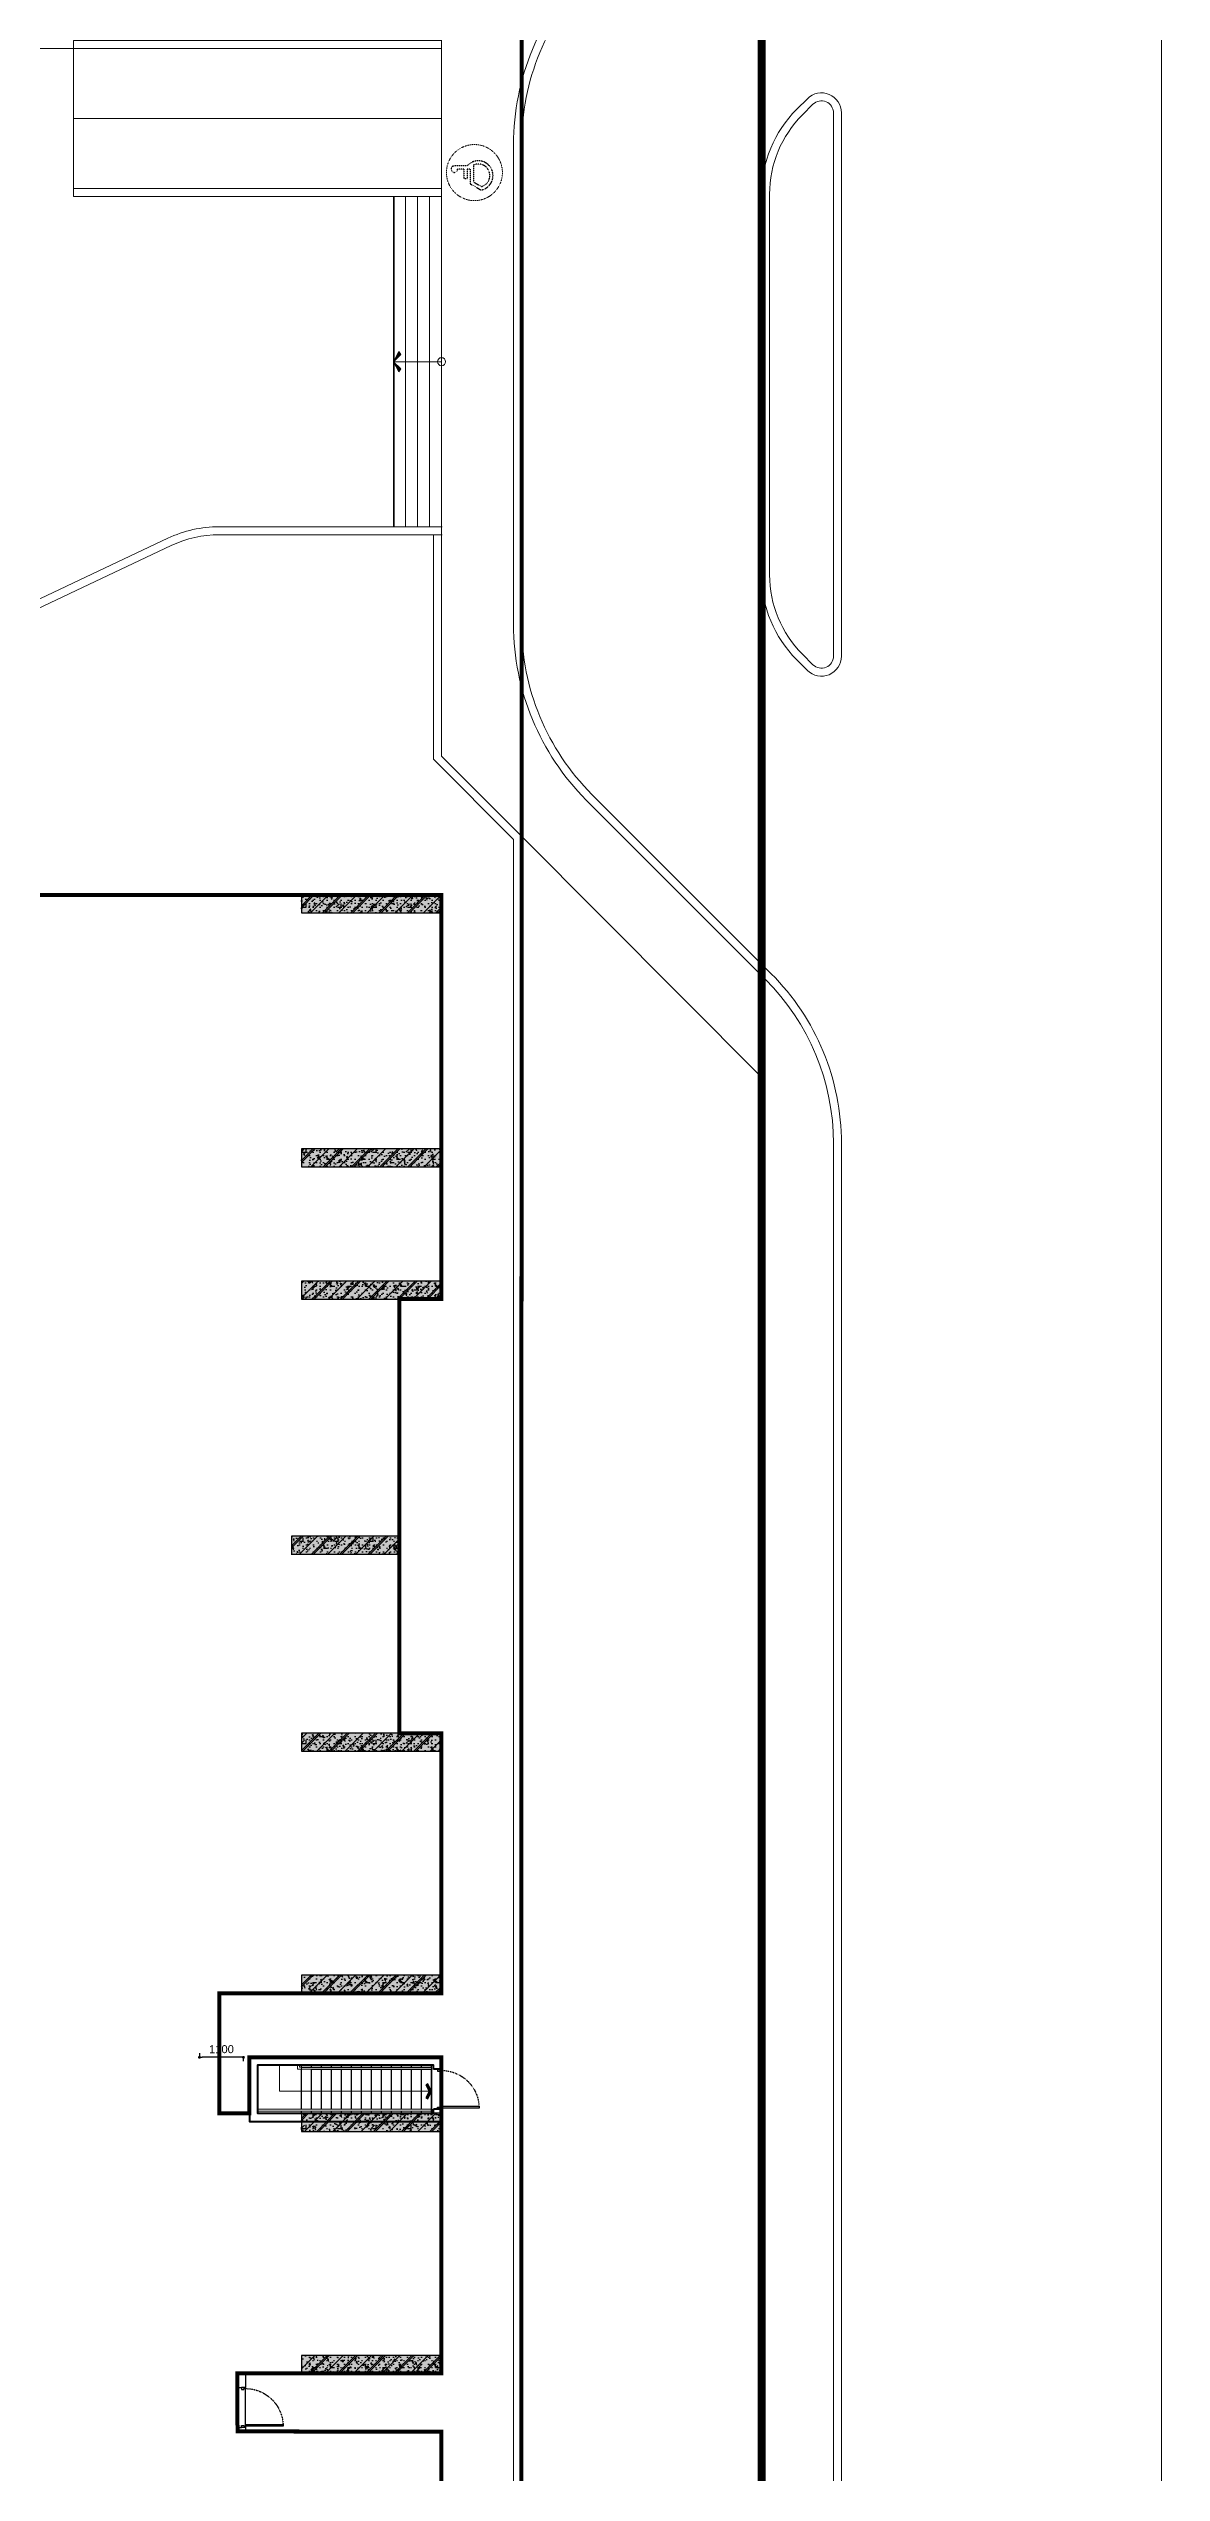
# Model space of a CAD drawing. Header units: millimetres. Extents: x 379264 to 1158416, y -283062 to 356890.
# Drawn here: x 895413 to 895969, y -5627 to -4415 of the extents above; entities that cross this region are included whole.
import ezdxf
from ezdxf.xclip import XClip

# ---------------------------------------------------------------- set-up
doc = ezdxf.new("R2010")
doc.units = ezdxf.units.MM
doc.header["$XCLIPFRAME"] = 0
for name, pattern in [('CENTER', [2, 1.25, -0.25, 0.25, -0.25]), ('keyplan TANG 1$0$HTT Hidden 10.5', [1.5, 1, -0.5]), ('keyplan TANG 1$0$mb tang 1 TWC$0$Hidden10.5', [1.5, 1, -0.5]), ('keyplan TANG 1$0$MB_Luoi truc$1$HTT Center', [13, 10, -1, 1, -1]), ('keyplan TANG 1$0$Ranh dat$0$HTT Divide', [18, 10, -2, 1, -2, 1, -2]), ('keyplan TANG 1$0$Ranh dat$0$HTT Hidden 21', [3, 2, -1]), ('keyplan TANG 1$0$WC Vphong$0$Hidden', [7.143750000000001, 4.7625, -2.38125])]:
    doc.linetypes.add(name, pattern=pattern)
for name, color, linetype in [('12PM. GRID', 8, 'CENTER'), ('BLOCK C - CHI TIET THANG 6$0$DnW', 20, 'Continuous'), ('keyplan TANG 1$0$mb tang 1 TWC$0$Door', 250, 'Continuous'), ('keyplan TANG 1$0$mb tang 1 TWC$0$Staircase', 250, 'Continuous'), ('keyplan TANG 1$0$mb tang 1 TWC$0$Staircase Direction', 250, 'Continuous'), ('keyplan TANG 1$0$mb tang 1 TWC$0$X-Ref', 250, 'Continuous'), ('keyplan TANG 1$0$MB_Cot tang 1$0$Concrete Hatch', 250, 'Continuous'), ('keyplan TANG 1$0$MB_Cot tang 1$0$Concrete Line', 250, 'Continuous'), ('keyplan TANG 1$0$MB_Cot tang 1$0$Concrete Solid', 250, 'Continuous'), ('keyplan TANG 1$0$Vat dung', 250, 'keyplan TANG 1$0$HTT Hidden 10.5')]:
    doc.layers.add(name, color=color, linetype=linetype)
for name, color, linetype, lineweight in [('keyplan TANG 1$0$Cau thang', 250, 'Continuous', 15), ('keyplan TANG 1$0$Dim 100', 250, 'Continuous', 5), ('keyplan TANG 1$0$Hatch vat lieu', 250, 'Continuous', 5), ('keyplan TANG 1$0$mb tang 1 TWC$0$Net cat Tuong', 250, 'Continuous', 40), ('keyplan TANG 1$0$mb tang 1 TWC$0$Net Thay khac', 250, 'Continuous', 15), ('keyplan TANG 1$0$MB_Luoi truc$1$Luoi Truc', 250, 'keyplan TANG 1$0$MB_Luoi truc$1$HTT Center', 9), ('keyplan TANG 1$0$Net Thay khac', 250, 'Continuous', 15), ('keyplan TANG 1$0$Net thay Tuong', 250, 'Continuous', 20), ('keyplan TANG 1$0$Ramp doc', 250, 'Continuous', 5), ('keyplan TANG 1$0$Ranh dat$0$CGXD', 250, 'keyplan TANG 1$0$Ranh dat$0$HTT Hidden 21', 40), ('keyplan TANG 1$0$Ranh dat$0$Ranh dat', 250, 'keyplan TANG 1$0$Ranh dat$0$HTT Divide', 40), ('keyplan TANG 1$0$Thiet bi Ve Sinh', 250, 'Continuous', 9)]:
    doc.layers.add(name, color=color, linetype=linetype, lineweight=lineweight)
doc.styles.add('keyplan TANG 1$0$Arial_C', font='arial.ttf')
doc.dimstyles.new('keyplan TANG 1$0$Dim 100 (A1-A2)', dxfattribs={"dimscale": 100, "dimtxt": 2, "dimasz": 0.7, "dimexe": 0, "dimexo": 1, "dimgap": 1, "dimtad": 1, "dimdec": 0, "dimzin": 12, "dimdsep": 46, "dimtxsty": 'keyplan TANG 1$0$Arial_C', "dimblk": 'keyplan TANG 1$0$_Dot', "dimcen": 1, "dimclrd": 256, "dimclre": 256, "dimclrt": 3, "dimadec": 0, "dimazin": 0, "dimtfac": 1, "dimtdec": 0, "dimtix": 1, "dimtmove": 2, "dimatfit": 3, "dimldrblk": 'keyplan TANG 1$0$HTT Arrow 30', "dimfxl": 1, "dimtolj": 1, "dimtzin": 0, "dimarcsym": 0})

# ---------------------------------------------------------------- blocks, each defined once
blk = doc.blocks.new('keyplan TANG 1$0$_Dot')
at = {"color": 0, "linetype": 'ByBlock', "lineweight": -2}
blk.add_line((-0.5, 0), (-1, 0), dxfattribs=at)
at = {"color": 0, "linetype": 'ByBlock', "const_width": 0.5}
blk.add_lwpolyline([(-0.25, 0, 1), (0.25, 0, 1)], format="xyb", close=True, dxfattribs=at)
blk = doc.blocks.new('*D34')
at = {"layer": 'Defpoints', "color": 0, "transparency": 16777216}
for p in [(93500.00000071639, 19799.99999922374), (93500.00000071639, 19799.99999922374), (94600.00000023934, 19799.99999922398)]:
    blk.add_point(p, dxfattribs=at)
at = {"layer": 'keyplan TANG 1$0$Dim 100', "lineweight": -2, "transparency": 16777216}
for p, q in [((93500.00000071639, 19899.99999922374), (93500.00000071639, 19799.99999922374)), ((94530.00000023934, 19799.99999922374), (93570.00000071639, 19799.99999922374)), ((94600.00000023934, 19699.99999922398), (94600.00000023934, 19799.99999922374))]:
    blk.add_line(p, q, dxfattribs=at)
at = {"layer": 'keyplan TANG 1$0$Dim 100', "lineweight": -2, "transparency": 16777216, "xscale": 70, "yscale": 70, "zscale": 70, "rotation": 180}
blk.add_blockref('keyplan TANG 1$0$_Dot', (93500.00000071639, 19799.99999922374), dxfattribs=at)
at = {"layer": 'keyplan TANG 1$0$Dim 100', "lineweight": -2, "transparency": 16777216, "xscale": 70, "yscale": 70, "zscale": 70}
blk.add_blockref('keyplan TANG 1$0$_Dot', (94600.00000023934, 19799.99999922374), dxfattribs=at)
at = {"layer": 'keyplan TANG 1$0$Dim 100', "color": 3, "transparency": 16777216, "insert": (94050.00000047786, 20002.11459676808), "char_height": 200, "attachment_point": 5, "style": 'keyplan TANG 1$0$Arial_C'}
blk.add_mtext('\\A1;1100', dxfattribs=at)
blk = doc.blocks.new('keyplan TANG 1$0$HTT Arrow 30')
blk.add_hatch(color=256).paths.add_polyline_path([(-2.5, 0.3750000000000002), (-2.5, -0.3749999999999998), (0, 0)])
at = {"color": 0, "linetype": 'ByBlock', "lineweight": -2}
for p, q in [((0, 0), (-2.5, 0.3750000000000002)), ((-2.5, -0.3749999999999998), (-2.5, 0.3750000000000002)), ((0, 0), (-2.5, -0.3749999999999998))]:
    blk.add_line(p, q, dxfattribs=at)
blk = doc.blocks.new('keyplan TANG 1$0$mb tang 1 TWC$0$Arrow 60')
at = {"linetype": 'ByBlock', "lineweight": -2}
h = blk.add_hatch(color=0, dxfattribs=at)
h.paths.add_polyline_path([(1.875, 0.9375000000000001), (1.651393202249892, 1.384713595499924), (0, 0.5590169943748364), (-1.651393202250176, 1.384713595499924), (-1.875, 0.9375000000001494), (0, 0)], flags=17)
h.paths.add_polyline_path([(1.651393202249892, 1.384713595499925), (1.875, 0.9375), (0, 0), (-1.875, 0.9375000000001492), (-1.651393202250176, 1.384713595499925), (0, 0.5590169943748364)])
blk.add_hatch(color=0, dxfattribs=at).paths.add_polyline_path([(1.651393202249892, 1.384713595499925), (1.875, 0.9375), (0, 0), (-1.875, 0.9375000000001492), (-1.651393202250176, 1.384713595499925), (0, 0.5590169943748364)])
at = {"color": 0, "linetype": 'ByBlock', "lineweight": -2}
blk.add_lwpolyline([(1.651393202249892, 1.384713595499925), (1.875, 0.9375), (0, 0), (-1.875, 0.9375000000001492), (-1.651393202250176, 1.384713595499925), (0, 0.5590169943748364)], close=True, dxfattribs=at)
blk = doc.blocks.new('keyplan TANG 1$0$mb tang 1 TWC$0$A$C7AF10168')
at = {"layer": 'keyplan TANG 1$0$mb tang 1 TWC$0$Net Thay khac'}
for points in [[(-3500.000000161395, 50.0000030153351), (-3500.000000119937, 3.015335096279159e-06), (-4700.00000047381, 2.020275132963434e-06), (-4700.00000047381, 3450.00000503561)], [(-250.0000001199369, 50.0000030153351), (-4650.00000047381, 50.0000030153351), (-4650.00000047381, 3450.000005077072)], [(-250.0000001199369, 100.0000030153351), (-4600.00000047381, 100.0000030153351), (-4600.00000047381, 3450.000005118531)], [(-4050.000000119937, 3450.00000603067), (-4050.000000119937, 550.0000030153351), (-250.0000001199369, 550.0000030153351)], [(-3600.000000119937, 3450.00000594775), (-3600.000000119937, 1100.000003015335), (-250.0000001199369, 1100.000003015335)], [(-3550.000000119937, 3450.000005989208), (-3550.000000119937, 1150.000003015335), (-250.0000001199369, 1150.000003015335), (-250.0000001199369, 1200.000003015335), (-3500.000000119937, 1200.000003015335)], [(-3500.000002980727, 3450.00000603067), (-3500.000000202854, 100.0000030153351)], [(-250.0000001199369, 3.015335096279159e-06), (-4700.00000047381, 3.015335096279159e-06)]]:
    blk.add_lwpolyline(points, dxfattribs=at)
blk.add_lwpolyline([(-250.0000001199369, 0), (-4700.00000047381, 0), (-4700.0000033346, 3450.00000503561), (-3500.000000119937, 3450.00000603067), (-3500.000000119937, 1200.000003015335), (-250.0000001199369, 1200.000003015335)], close=True, dxfattribs=at)
at = {"layer": 'keyplan TANG 1$0$mb tang 1 TWC$0$Staircase'}
for p, q in [((-3500.000000119937, 3450.00000603067), (-4700.00000047381, 3450.00000503561)), ((-4650.00000047381, 3200.000005077072), (-4700.00000047381, 3200.00000503561)), ((-3600.000000119937, 3200.00000594775), (-4600.00000047381, 3200.000005118531)), ((-3500.000000119937, 3200.00000603067), (-3550.000000119937, 3200.000005989208)), ((-4650.00000047381, 2950.000005077072), (-4700.00000047381, 2950.00000503561)), ((-4650.00000047381, 2700.000005077072), (-4700.00000047381, 2700.00000503561)), ((-4650.00000047381, 2450.000005077072), (-4700.00000047381, 2450.00000503561)), ((-3600.000000119937, 2950.00000594775), (-4600.00000047381, 2950.000005118531)), ((-3600.000000119937, 2700.00000594775), (-4600.00000047381, 2700.000005118531)), ((-3600.000000119937, 2450.00000594775), (-4600.00000047381, 2450.000005118531)), ((-3500.000000119937, 2950.00000603067), (-3550.000000119937, 2950.000005989208)), ((-3500.000000119937, 2700.00000603067), (-3550.000000119937, 2700.000005989208)), ((-3500.000000119937, 2450.00000603067), (-3550.000000119937, 2450.000005989208)), ((-4650.00000047381, 2200.000005077072), (-4700.00000047381, 2200.00000503561)), ((-4650.00000047381, 1950.000005077072), (-4700.00000047381, 1950.00000503561)), ((-3600.000000119937, 2200.00000594775), (-4600.00000047381, 2200.000005118531)), ((-3600.000000119937, 1950.00000594775), (-4600.00000047381, 1950.000005118531)), ((-3500.000000119937, 2200.00000603067), (-3550.000000119937, 2200.000005989208)), ((-3500.000000119937, 1950.00000603067), (-3550.000000119937, 1950.000005989208)), ((-4650.00000047381, 1700.000005077072), (-4700.00000047381, 1700.00000503561)), ((-4650.00000047381, 1450.000005077072), (-4700.00000047381, 1450.00000503561)), ((-3600.000000119937, 1700.00000594775), (-4600.00000047381, 1700.000005118531)), ((-3600.000000119937, 1450.00000594775), (-4600.00000047381, 1450.000005118531)), ((-3500.000000119937, 1700.00000603067), (-3550.000000119937, 1700.000005989208)), ((-3500.000000119937, 1450.00000603067), (-3550.000000119937, 1450.000005989208)), ((-4650.00000047381, 1200.000005077072), (-4700.00000047381, 1200.00000503561)), ((-3600.000000119937, 1200.00000594775), (-4600.00000047381, 1200.000005118531)), ((-3500.000000119937, 1200.00000603067), (-3550.000000119937, 1200.000005989208)), ((-3500.000000119937, 1200.000003015335), (-250.0000001199369, 1200.000003015335)), ((-3500.000000119937, 1150.000003015335), (-3500.000000119937, 1200.000003015335)), ((-3500.000000119937, 1150.000003015335), (-250.0000001199369, 1150.000003015335)), ((-3500.000000119937, 100.0000030153351), (-3500.000000119937, 1100.000003015335)), ((-3250.000000119937, 1150.000003015335), (-3250.000000119937, 1200.000003015335)), ((-3250.000000119937, 100.0000030153351), (-3250.000000119937, 1100.000003015335)), ((-3000.000000119937, 1150.000003015335), (-3000.000000119937, 1200.000003015335)), ((-3000.000000119937, 100.0000030153351), (-3000.000000119937, 1100.000003015335)), ((-2750.000000119937, 1150.000003015335), (-2750.000000119937, 1200.000003015335)), ((-2750.000000119937, 100.0000030153351), (-2750.000000119937, 1100.000003015335)), ((-2500.000000119937, 1150.000003015335), (-2500.000000119937, 1200.000003015335)), ((-2500.000000119937, 100.0000030153351), (-2500.000000119937, 1100.000003015335)), ((-2250.000000119937, 1150.000003015335), (-2250.000000119937, 1200.000003015335)), ((-2250.000000119937, 100.0000030153351), (-2250.000000119937, 1100.000003015335)), ((-2000.000000119937, 1150.000003015335), (-2000.000000119937, 1200.000003015335)), ((-2000.000000119937, 100.0000030153351), (-2000.000000119937, 1100.000003015335)), ((-1750.000000119937, 1150.000003015335), (-1750.000000119937, 1200.000003015335)), ((-1750.000000119937, 100.0000030153351), (-1750.000000119937, 1100.000003015335)), ((-1500.000000119937, 1150.000003015335), (-1500.000000119937, 1200.000003015335)), ((-1500.000000119937, 100.0000030153351), (-1500.000000119937, 1100.000003015335)), ((-1250.000000119937, 1150.000003015335), (-1250.000000119937, 1200.000003015335)), ((-1250.000000119937, 100.0000030153351), (-1250.000000119937, 1100.000003015335)), ((-1000.000000119937, 1150.000003015335), (-1000.000000119937, 1200.000003015335)), ((-1000.000000119937, 100.0000030153351), (-1000.000000119937, 1100.000003015335)), ((-750.0000001199369, 1150.000003015335), (-750.0000001199369, 1200.000003015335)), ((-750.0000001199369, 100.0000030153351), (-750.0000001199369, 1100.000003015335)), ((-500.0000001199369, 1150.000003015335), (-500.0000001199369, 1200.000003015335)), ((-500.0000001199369, 100.0000030153351), (-500.0000001199369, 1100.000003015335)), ((-250.0000001199369, 1150.000003015335), (-250.0000001199369, 1200.000003015335)), ((-250.0000001199369, 3.015335096279159e-06), (-250.0000001199369, 1100.000003015335)), ((-3500.000000119937, 3.015335096279159e-06), (-3500.000000119937, 50.0000030153351)), ((-3500.000000119937, 1.975044142454863e-06), (-250.0000001199369, 9.950599633157253e-07)), ((-3250.000000119937, 3.015335096279159e-06), (-3250.000000119937, 50.0000030153351)), ((-3000.000000119937, 3.015335096279159e-06), (-3000.000000119937, 50.0000030153351)), ((-2750.000000119937, 3.015335096279159e-06), (-2750.000000119937, 50.0000030153351)), ((-2500.000000119937, 3.015335096279159e-06), (-2500.000000119937, 50.0000030153351)), ((-2250.000000119937, 3.015335096279159e-06), (-2250.000000119937, 50.0000030153351)), ((-2000.000000119937, 3.015335096279159e-06), (-2000.000000119937, 50.0000030153351)), ((-1750.000000119937, 3.015335096279159e-06), (-1750.000000119937, 50.0000030153351)), ((-1500.000000119937, 3.015335096279159e-06), (-1500.000000119937, 50.0000030153351)), ((-1250.000000119937, 3.015335096279159e-06), (-1250.000000119937, 50.0000030153351)), ((-1000.000000119937, 3.015335096279159e-06), (-1000.000000119937, 50.0000030153351)), ((-750.0000001199369, 3.015335096279159e-06), (-750.0000001199369, 50.0000030153351)), ((-500.0000001199369, 3.015335096279159e-06), (-500.0000001199369, 50.0000030153351))]:
    blk.add_line(p, q, dxfattribs=at)
blk.add_lwpolyline([(-3250.000000119937, 100.0000030153351), (-3250.000000119937, 1100.000003015335), (-250.0000001199369, 1100.000003015335), (-250.0000001199369, 3.015335096279159e-06), (-3250.000000119937, 3.015335096279159e-06), (-3250.000000119937, 50.0000030153351)], dxfattribs=at)
at = {"layer": 'keyplan TANG 1$0$mb tang 1 TWC$0$Staircase Direction', "xscale": -100, "yscale": 100, "zscale": 100, "rotation": 90}
blk.add_blockref('keyplan TANG 1$0$mb tang 1 TWC$0$Arrow 60', (-250.0000001199369, 550.0000030153351), dxfattribs=at)
blk = doc.blocks.new('keyplan TANG 1$0$mb tang 1 TWC$0$Door 1000-1')
at = {"color": 0, "linetype": 'ByBlock'}
blk.add_lwpolyline([(30, 100), (75, 100), (75, 1040.000000000015), (30, 1040.000000000015)], close=True, dxfattribs=at)
for points in [[(50, 55), (30, 55), (30, 100), (0, 100), (0, 0), (50, 0), (50, 55)], [(950.0000000000146, 55), (970.0000000000146, 55), (970.0000000000146, 100), (1000.000000000015, 100), (1000.000000000015, 0), (950.0000000000146, 0), (950.0000000000146, 55)]]:
    blk.add_lwpolyline(points, dxfattribs=at)
at = {"color": 0, "linetype": 'keyplan TANG 1$0$mb tang 1 TWC$0$Hidden10.5'}
blk.add_arc((30, 100), 940.0000000000146, 0, 90, dxfattribs=at)
blk = doc.blocks.new('*U1422')
at = {"layer": 'keyplan TANG 1$0$mb tang 1 TWC$0$Door'}
blk.add_blockref('keyplan TANG 1$0$mb tang 1 TWC$0$Door 1000-1', (0, 0), dxfattribs=at)
blk = doc.blocks.new('*U1423')
at = {"layer": 'keyplan TANG 1$0$mb tang 1 TWC$0$Door', "xscale": -1, "rotation": 180}
blk.add_blockref('keyplan TANG 1$0$mb tang 1 TWC$0$Door 1000-1', (0, 110), dxfattribs=at)
blk = doc.blocks.new('keyplan TANG 1$0$A_Tang Tret$0$HANDYCAPE SYMBOL')
for p, q in [((-103.0940107593778, 99.99999974388628), (-181.0380745884031, -35.00307914009318)), ((-79.99999998719431, 59.99999982304872), (-138.4016711136792, -41.15466185857075)), ((80.00000007450578, 99.99999974388628), (-103.0940107593778, 99.99999974388628)), ((131.3344158846885, 59.99999970005593), (-79.99999998719431, 59.99999982304872)), ((-40.00000003725289, 139.9999997811392), (-40.00000006635672, 179.9999997019767)), ((80.00000004540196, 179.9999998183921), (-40.00000006635672, 179.9999997019767)), ((79.99999998719431, 139.9999997811392), (-40.00000003725289, 139.9999997811392)), ((80.00000004540196, 179.9999998183921), (79.99999998719431, 259.9999996600673)), ((80.00000007450578, 99.99999974388628), (79.99999998719431, 139.9999997811392)), ((120.0000000086147, 139.9999999925494, -9.807177236e-07), (119.9999999580905, 300.0000000465661))]:
    blk.add_line(p, q)
for centre, radius, start, end in [((79.99999995809048, 300.0000000465661), 40, 3.3350533e-09, 270.0000000133402), ((0, 0), 184.3908891458577, 190.9429129415675, 49.39870536295375), ((0, 0), 144.3908891458577, 196.5601975661606, 24.55324446938323)]:
    blk.add_arc(centre, radius, start, end)
blk = doc.blocks.new('keyplan TANG 1$0$dsb')
at = {"layer": 'keyplan TANG 1$0$Thiet bi Ve Sinh', "linetype": 'keyplan TANG 1$0$WC Vphong$0$Hidden', "ltscale": 0.2}
blk.add_circle((41954.94898165914, 29048.92598197549), 700.0000000000001, dxfattribs=at)
at = {"layer": 'keyplan TANG 1$0$Vat dung', "extrusion": (0, 0, -1), "xscale": 2, "yscale": 2, "zscale": -2}
blk.add_blockref('keyplan TANG 1$0$A_Tang Tret$0$HANDYCAPE SYMBOL', (-42029.4761099754, 28952.89291751558), dxfattribs=at)
blk = doc.blocks.new('*U1391')
at = {"layer": 'keyplan TANG 1$0$MB_Cot tang 1$0$Concrete Hatch'}
h = blk.add_hatch(dxfattribs=at)
h.set_pattern_fill('CONCRETE', color=256, scale=50, style=0, pattern_type=2)
h.set_pattern_definition([(45, (1050, -199.9999999999998), (-176.7766952966369, 176.7766952966369), []), (45, (1050, -149.9999999999998), (-353.5533905932737, 353.5533905932738), []), (49.99999999999999, (1050, -199.9999999999998), (358.6300913003767, -31.37606749129755), [37.5, -412.5]), (355, (1050, -199.9999999999998), (-69.3756668065, 376.0960668500059), [30, -330]), (100.4514, (1079.88584, -202.6146699999998), (289.2546908570108, 344.7197710304768), [31.870095, -350.571056]), (46.18420000000001, (1050, -99.99999999999983), (533.6205243128222, -82.75950716450905), [56.25, -618.75]), (96.6356, (1094.4683725, -106.8966534999998), (467.3313527743517, 487.0589354502209), [47.805144, -525.8565]), (351.1842, (1050, -99.99999999999983), (467.3309725668136, 487.0593004626623), [45, -495]), (21, (1100, -124.9999999999998), (298.4535260592309, -201.3094453326694), [37.5, -412.5]), (326.0000000000001, (1100, -124.9999999999998), (121.6576659607909, 362.5750225234265), [30, -330]), (71.4514, (1124.8711165, -141.7758029999998), (420.111314290745, 161.2652483549762), [31.870095, -350.571056]), (37.50000000000001, (1050, -199.9999999999998), (6.079927658645334, 166.4469269156558), [0, -326, 0, -335, 0, -331.25]), (7.499999999999999, (1050, -199.9999999999998), (131.5347687210743, 197.2058559411801), [0, -191, 0, -318.5, 0, -126.25]), (327.5, (938.5, -199.9999999999998), (266.9112180862045, -11.2774358671899), [0, -125, 0, -390, 0, -517.5]), (317.5, (888.5, -199.9999999999998), (291.5930846711931, 50.05249116615882), [0, -162.5, 0, -259, 0, -367.5]), (0, (1225, -24.99999999999983), (0, 875), [87.5, -787.5]), (0, (1487.5, 150.0000000000002), (0, 875), [87.5, -787.5]), (0, (1312.5, 500.0000000000002), (0, 875), [87.5, -350, 87.5, -350]), (90, (1225, -24.99999999999983), (-875, 5.35782974626967e-14), [87.5, -787.5]), (90, (1312.5, 500.0000000000002), (-875, 5.35782974626967e-14), [87.5, -787.5]), (90, (1575, 150.0000000000002), (-875, 5.35782974626967e-14), [87.5, -787.5]), (90, (1750, 412.5000000000002), (-875, 5.35782974626967e-14), [87.5, -787.5]), (135, (1312.5, -24.99999999999983), (-875.016357447105, 8.881784197001252e-14), [123.76, -1113.7]), (135, (1400, 500.0000000000002), (-875.016357447105, 8.881784197001252e-14), [123.76, -1113.7]), (45, (1487.5, 150.0000000000002), (8.881784197001252e-14, 875.016357447105), [123.76, -247.485, 123.76, -742.455]), (0, (875, -199.9999999999998), (87.5, 87.5), [-175, 0])])
h.paths.add_polyline_path([(-1200, 150), (-1200, -299.9999999999998), (2300, -299.9999999999999), (2300, 150)])
at = {"layer": 'keyplan TANG 1$0$MB_Cot tang 1$0$Concrete Solid'}
blk.add_hatch(color=256, dxfattribs=at).paths.add_polyline_path([(-1200, 150), (-1200, -299.9999999999998), (2300, -299.9999999999999), (2300, 150)])
at = {"layer": 'keyplan TANG 1$0$MB_Cot tang 1$0$Concrete Line'}
blk.add_lwpolyline([(-1200, 150), (-1200, -299.9999999999998), (2300, -299.9999999999999), (2300, 150)], close=True, dxfattribs=at)
blk = doc.blocks.new('*U1399')
at = {"layer": 'keyplan TANG 1$0$MB_Cot tang 1$0$Concrete Hatch'}
h = blk.add_hatch(dxfattribs=at)
h.set_pattern_fill('CONCRETE', color=256, scale=50, style=0, pattern_type=2)
h.set_pattern_definition([(45, (1050, -399.9999999999998), (-176.7766952966369, 176.7766952966369), []), (45, (1050, -349.9999999999998), (-353.5533905932737, 353.5533905932738), []), (49.99999999999999, (1050, -399.9999999999998), (358.6300913003767, -31.37606749129755), [37.5, -412.5]), (355, (1050, -399.9999999999998), (-69.3756668065, 376.0960668500059), [30, -330]), (100.4514, (1079.88584, -402.6146699999998), (289.2546908570108, 344.7197710304768), [31.870095, -350.571056]), (46.18420000000001, (1050, -299.9999999999998), (533.6205243128222, -82.75950716450905), [56.25, -618.75]), (96.6356, (1094.4683725, -306.8966534999998), (467.3313527743517, 487.0589354502209), [47.805144, -525.8565]), (351.1842, (1050, -299.9999999999998), (467.3309725668136, 487.0593004626623), [45, -495]), (21, (1100, -324.9999999999998), (298.4535260592309, -201.3094453326694), [37.5, -412.5]), (326.0000000000001, (1100, -324.9999999999998), (121.6576659607909, 362.5750225234265), [30, -330]), (71.4514, (1124.8711165, -341.7758029999998), (420.111314290745, 161.2652483549762), [31.870095, -350.571056]), (37.50000000000001, (1050, -399.9999999999998), (6.079927658645334, 166.4469269156558), [0, -326, 0, -335, 0, -331.25]), (7.499999999999999, (1050, -399.9999999999998), (131.5347687210743, 197.2058559411801), [0, -191, 0, -318.5, 0, -126.25]), (327.5, (938.5000000000002, -399.9999999999998), (266.9112180862045, -11.2774358671899), [0, -125, 0, -390, 0, -517.5]), (317.5, (888.5000000000002, -399.9999999999998), (291.5930846711931, 50.05249116615882), [0, -162.5, 0, -259, 0, -367.5]), (0, (1225, -224.9999999999998), (0, 875), [87.5, -787.5]), (0, (1487.5, -49.99999999999983), (0, 875), [87.5, -787.5]), (0, (1312.5, 300.0000000000002), (0, 875), [87.5, -350, 87.5, -350]), (90, (1225, -224.9999999999998), (-875, 5.35782974626967e-14), [87.5, -787.5]), (90, (1312.5, 300.0000000000002), (-875, 5.35782974626967e-14), [87.5, -787.5]), (90, (1575, -49.99999999999983), (-875, 5.35782974626967e-14), [87.5, -787.5]), (90, (1750, 212.5000000000002), (-875, 5.35782974626967e-14), [87.5, -787.5]), (135, (1312.5, -224.9999999999998), (-875.016357447105, 8.881784197001252e-14), [123.76, -1113.7]), (135, (1400, 300.0000000000002), (-875.016357447105, 8.881784197001252e-14), [123.76, -1113.7]), (45, (1487.5, -49.99999999999983), (8.881784197001252e-14, 875.016357447105), [123.76, -247.485, 123.76, -742.455]), (0, (875.0000000000002, -399.9999999999998), (87.5, 87.5), [-175, 0])])
h.paths.add_polyline_path([(-1200, 50.00000000058208), (-1200, -399.9999999999998), (2300, -399.9999999999999), (2300, 50.00000000058208)])
at = {"layer": 'keyplan TANG 1$0$MB_Cot tang 1$0$Concrete Solid'}
blk.add_hatch(color=256, dxfattribs=at).paths.add_polyline_path([(-1200, 50.00000000058208), (-1200, -399.9999999999998), (2300, -399.9999999999999), (2300, 50.00000000058208)])
at = {"layer": 'keyplan TANG 1$0$MB_Cot tang 1$0$Concrete Line'}
blk.add_lwpolyline([(-1200, 50.00000000058208), (-1200, -399.9999999999998), (2300, -399.9999999999999), (2300, 50.00000000058208)], close=True, dxfattribs=at)
blk = doc.blocks.new('*U1400')
at = {"layer": 'keyplan TANG 1$0$MB_Cot tang 1$0$Concrete Hatch'}
h = blk.add_hatch(dxfattribs=at)
h.set_pattern_fill('CONCRETE', color=256, scale=50, style=0, pattern_type=2)
h.set_pattern_definition([(45, (1850, -299.9999999998835), (-176.7766952966369, 176.7766952966369), []), (45, (1850, -249.9999999998835), (-353.5533905932737, 353.5533905932738), []), (49.99999999999999, (1850, -299.9999999998835), (358.6300913003767, -31.37606749129755), [37.5, -412.5]), (355, (1850, -299.9999999998835), (-69.3756668065, 376.0960668500059), [30, -330]), (100.4514, (1879.88584, -302.6146699998835), (289.2546908570108, 344.7197710304768), [31.870095, -350.571056]), (46.18420000000001, (1850, -199.9999999998835), (533.6205243128222, -82.75950716450905), [56.25, -618.75]), (96.6356, (1894.4683725, -206.8966534998835), (467.3313527743517, 487.0589354502209), [47.805144, -525.8565]), (351.1842, (1850, -199.9999999998835), (467.3309725668136, 487.0593004626623), [45, -495]), (21, (1900, -224.9999999998835), (298.4535260592309, -201.3094453326694), [37.5, -412.5]), (326.0000000000001, (1900, -224.9999999998835), (121.6576659607909, 362.5750225234265), [30, -330]), (71.4514, (1924.8711165, -241.7758029998835), (420.111314290745, 161.2652483549762), [31.870095, -350.571056]), (37.50000000000001, (1850, -299.9999999998835), (6.079927658645334, 166.4469269156558), [0, -326, 0, -335, 0, -331.25]), (7.499999999999999, (1850, -299.9999999998835), (131.5347687210743, 197.2058559411801), [0, -191, 0, -318.5, 0, -126.25]), (327.5, (1738.5, -299.9999999998835), (266.9112180862045, -11.2774358671899), [0, -125, 0, -390, 0, -517.5]), (317.5, (1688.5, -299.9999999998835), (291.5930846711931, 50.05249116615882), [0, -162.5, 0, -259, 0, -367.5]), (0, (2025, -124.9999999998835), (0, 875), [87.5, -787.5]), (0, (2287.5, 50.00000000011653), (0, 875), [87.5, -787.5]), (0, (2112.5, 400.0000000001165), (0, 875), [87.5, -350, 87.5, -350]), (90, (2025, -124.9999999998835), (-875, 5.35782974626967e-14), [87.5, -787.5]), (90, (2112.5, 400.0000000001165), (-875, 5.35782974626967e-14), [87.5, -787.5]), (90, (2375, 50.00000000011653), (-875, 5.35782974626967e-14), [87.5, -787.5]), (90, (2550, 312.5000000001165), (-875, 5.35782974626967e-14), [87.5, -787.5]), (135, (2112.5, -124.9999999998835), (-875.016357447105, 8.881784197001252e-14), [123.76, -1113.7]), (135, (2200, 400.0000000001165), (-875.016357447105, 8.881784197001252e-14), [123.76, -1113.7]), (45, (2287.5, 50.00000000011653), (8.881784197001252e-14, 875.016357447105), [123.76, -247.485, 123.76, -742.455]), (0, (1675, -299.9999999998835), (87.5, 87.5), [-175, 0])])
h.paths.add_polyline_path([(-400, 100.0000000001164), (-400, -349.9999999999999), (2300, -350), (2300, 100.0000000001164)])
at = {"layer": 'keyplan TANG 1$0$MB_Cot tang 1$0$Concrete Solid'}
blk.add_hatch(color=256, dxfattribs=at).paths.add_polyline_path([(-400, 100.0000000001164), (-400, -349.9999999999999), (2300, -350), (2300, 100.0000000001164)])
at = {"layer": 'keyplan TANG 1$0$MB_Cot tang 1$0$Concrete Line'}
blk.add_lwpolyline([(-400, 100.0000000001164), (-400, -349.9999999999999), (2300, -350), (2300, 100.0000000001164)], close=True, dxfattribs=at)
blk = doc.blocks.new('*U1395')
at = {"layer": 'keyplan TANG 1$0$MB_Cot tang 1$0$Concrete Hatch'}
h = blk.add_hatch(dxfattribs=at)
h.set_pattern_fill('CONCRETE', color=256, scale=50, style=0, pattern_type=2)
h.set_pattern_definition([(45, (1050, -99.99999999999986), (-176.7766952966369, 176.7766952966369), []), (45, (1050, -49.99999999999986), (-353.5533905932737, 353.5533905932738), []), (49.99999999999999, (1050, -99.99999999999986), (358.6300913003767, -31.37606749129755), [37.5, -412.5]), (355, (1050, -99.99999999999986), (-69.3756668065, 376.0960668500059), [30, -330]), (100.4514, (1079.88584, -102.6146699999998), (289.2546908570108, 344.7197710304768), [31.870095, -350.571056]), (46.18420000000001, (1050, 1.4210854715202e-13), (533.6205243128222, -82.75950716450905), [56.25, -618.75]), (96.6356, (1094.4683725, -6.896653499999871), (467.3313527743517, 487.0589354502209), [47.805144, -525.8565]), (351.1842, (1050, 1.4210854715202e-13), (467.3309725668136, 487.0593004626623), [45, -495]), (21, (1100, -24.99999999999986), (298.4535260592309, -201.3094453326694), [37.5, -412.5]), (326.0000000000001, (1100, -24.99999999999986), (121.6576659607909, 362.5750225234265), [30, -330]), (71.4514, (1124.8711165, -41.77580299999985), (420.111314290745, 161.2652483549762), [31.870095, -350.571056]), (37.50000000000001, (1050, -99.99999999999986), (6.079927658645334, 166.4469269156558), [0, -326, 0, -335, 0, -331.25]), (7.499999999999999, (1050, -99.99999999999986), (131.5347687210743, 197.2058559411801), [0, -191, 0, -318.5, 0, -126.25]), (327.5, (938.5000000000002, -99.99999999999986), (266.9112180862045, -11.2774358671899), [0, -125, 0, -390, 0, -517.5]), (317.5, (888.5000000000002, -99.99999999999986), (291.5930846711931, 50.05249116615882), [0, -162.5, 0, -259, 0, -367.5]), (0, (1225, 75.00000000000014), (0, 875), [87.5, -787.5]), (0, (1487.5, 250.0000000000001), (0, 875), [87.5, -787.5]), (0, (1312.5, 600.0000000000001), (0, 875), [87.5, -350, 87.5, -350]), (90, (1225, 75.00000000000014), (-875, 5.35782974626967e-14), [87.5, -787.5]), (90, (1312.5, 600.0000000000001), (-875, 5.35782974626967e-14), [87.5, -787.5]), (90, (1575, 250.0000000000001), (-875, 5.35782974626967e-14), [87.5, -787.5]), (90, (1750, 512.5000000000001), (-875, 5.35782974626967e-14), [87.5, -787.5]), (135, (1312.5, 75.00000000000014), (-875.016357447105, 8.881784197001252e-14), [123.76, -1113.7]), (135, (1400, 600.0000000000001), (-875.016357447105, 8.881784197001252e-14), [123.76, -1113.7]), (45, (1487.5, 250.0000000000001), (8.881784197001252e-14, 875.016357447105), [123.76, -247.485, 123.76, -742.455]), (0, (875.0000000000002, -99.99999999999986), (87.5, 87.5), [-175, 0])])
h.paths.add_polyline_path([(-1200, 200), (-1200, -249.9999999999999), (2300, -250), (2300, 200)])
at = {"layer": 'keyplan TANG 1$0$MB_Cot tang 1$0$Concrete Solid'}
blk.add_hatch(color=256, dxfattribs=at).paths.add_polyline_path([(-1200, 200), (-1200, -249.9999999999999), (2300, -250), (2300, 200)])
at = {"layer": 'keyplan TANG 1$0$MB_Cot tang 1$0$Concrete Line'}
blk.add_lwpolyline([(-1200, 200), (-1200, -249.9999999999999), (2300, -250), (2300, 200)], close=True, dxfattribs=at)
blk = doc.blocks.new('*U1394')
at = {"layer": 'keyplan TANG 1$0$MB_Cot tang 1$0$Concrete Hatch'}
h = blk.add_hatch(dxfattribs=at)
h.set_pattern_fill('CONCRETE', color=256, scale=50, style=0, pattern_type=2)
h.set_pattern_definition([(45, (1050, -299.9999999999999), (-176.7766952966369, 176.7766952966369), []), (45, (1050, -249.9999999999999), (-353.5533905932737, 353.5533905932738), []), (49.99999999999999, (1050, -299.9999999999999), (358.6300913003767, -31.37606749129755), [37.5, -412.5]), (355, (1050, -299.9999999999999), (-69.3756668065, 376.0960668500059), [30, -330]), (100.4514, (1079.88584, -302.6146699999999), (289.2546908570108, 344.7197710304768), [31.870095, -350.571056]), (46.18420000000001, (1050, -199.9999999999999), (533.6205243128222, -82.75950716450905), [56.25, -618.75]), (96.6356, (1094.4683725, -206.8966534999999), (467.3313527743517, 487.0589354502209), [47.805144, -525.8565]), (351.1842, (1050, -199.9999999999999), (467.3309725668136, 487.0593004626623), [45, -495]), (21, (1100, -224.9999999999999), (298.4535260592309, -201.3094453326694), [37.5, -412.5]), (326.0000000000001, (1100, -224.9999999999999), (121.6576659607909, 362.5750225234265), [30, -330]), (71.4514, (1124.8711165, -241.7758029999999), (420.111314290745, 161.2652483549762), [31.870095, -350.571056]), (37.50000000000001, (1050, -299.9999999999999), (6.079927658645334, 166.4469269156558), [0, -326, 0, -335, 0, -331.25]), (7.499999999999999, (1050, -299.9999999999999), (131.5347687210743, 197.2058559411801), [0, -191, 0, -318.5, 0, -126.25]), (327.5, (938.5000000000002, -299.9999999999999), (266.9112180862045, -11.2774358671899), [0, -125, 0, -390, 0, -517.5]), (317.5, (888.5000000000002, -299.9999999999999), (291.5930846711931, 50.05249116615882), [0, -162.5, 0, -259, 0, -367.5]), (0, (1225, -124.9999999999999), (0, 875), [87.5, -787.5]), (0, (1487.5, 50.00000000000011), (0, 875), [87.5, -787.5]), (0, (1312.5, 400.0000000000001), (0, 875), [87.5, -350, 87.5, -350]), (90, (1225, -124.9999999999999), (-875, 5.35782974626967e-14), [87.5, -787.5]), (90, (1312.5, 400.0000000000001), (-875, 5.35782974626967e-14), [87.5, -787.5]), (90, (1575, 50.00000000000011), (-875, 5.35782974626967e-14), [87.5, -787.5]), (90, (1750, 312.5000000000001), (-875, 5.35782974626967e-14), [87.5, -787.5]), (135, (1312.5, -124.9999999999999), (-875.016357447105, 8.881784197001252e-14), [123.76, -1113.7]), (135, (1400, 400.0000000000001), (-875.016357447105, 8.881784197001252e-14), [123.76, -1113.7]), (45, (1487.5, 50.00000000000011), (8.881784197001252e-14, 875.016357447105), [123.76, -247.485, 123.76, -742.455]), (0, (875.0000000000002, -299.9999999999999), (87.5, 87.5), [-175, 0])])
h.paths.add_polyline_path([(-1200, 100), (-1200, -349.9999999999999), (2300, -350), (2300, 100)])
at = {"layer": 'keyplan TANG 1$0$MB_Cot tang 1$0$Concrete Solid'}
blk.add_hatch(color=256, dxfattribs=at).paths.add_polyline_path([(-1200, 100), (-1200, -349.9999999999999), (2300, -350), (2300, 100)])
at = {"layer": 'keyplan TANG 1$0$MB_Cot tang 1$0$Concrete Line'}
blk.add_lwpolyline([(-1200, 100), (-1200, -349.9999999999999), (2300, -350), (2300, 100)], close=True, dxfattribs=at)
blk = doc.blocks.new('keyplan TANG 1')
at = {"layer": 'keyplan TANG 1$0$Cau thang'}
for points in [[(98352.63491864313, 62174.57492394274), (98483.27465879565, 62429.72379010305), (98530.55434368082, 62350.86989719764)], [(98352.63491864313, 62174.57492388663), (98483.27432670115, 61919.4258876894), (98530.55411421994, 61998.27971905697)]]:
    blk.add_hatch(color=256, dxfattribs=at).paths.add_polyline_path(points)
for points in [[(98352.09519253296, 66299.91208945826), (98352.62631604515, 58049.89734844957)], [(98652.09519172795, 66299.93406707147), (98652.62631524014, 58049.91932606278)], [(98952.09519092293, 66299.95604468469), (98952.62631443513, 58049.94130367599)], [(99252.09519011792, 66299.9780222979), (99252.62631363011, 58049.96328128944)], [(99552.09518931291, 66299.99999991135), (99552.6263128251, 58049.98525890266)], [(98352.63491864313, 62174.57492394274), (98483.27465879565, 62429.72379010305), (98530.55434368082, 62350.86989719764), (98352.63491864313, 62174.57492394274)], [(98352.63491864313, 62174.57492388663), (99552.36935365744, 62174.99263004027)], [(98352.63491864313, 62174.57492388663), (98483.27432670115, 61919.4258876894), (98530.55411421994, 61998.27971905697), (98352.63491864313, 62174.57492388663)]]:
    blk.add_lwpolyline(points, dxfattribs=at)
blk.add_circle((99552.25946559114, 62174.99263004027), 100.0000000000145, dxfattribs=at)
at = {"layer": 'keyplan TANG 1$0$Hatch vat lieu'}
blk.add_lwpolyline([(108837.3406237194, 68606.40602443059), (108572.1815458429, 68341.24596255203, 0.1989319086170475), (107752.0842151364, 66361.13492240018), (107752.817244393, 56846.85669202646, 0.1988929514781129), (108572.9228761369, 54867.16880382306), (108837.4033712085, 54602.68954502328, 0.668179440015205), (109349.534909771, 54814.82344175142), (109349.4730516816, 68394.27575026608, 0.6681776616326616)], format="xyb", close=True, dxfattribs=at)
blk.add_lwpolyline([(99564.43027014434, 57849.99249803316), (93994.81413051375, 57849.99249803292, 0.1109671000083495), (92796.967918818, 57580.8351350071), (77379.95600672613, 50283.97319424426, 0.2899205324482252), (76350.00000000099, 48657.00292763795), (76350.00000000099, 29149.99999999942)], format="xyb", dxfattribs=at)
at = {"layer": 'keyplan TANG 1$0$mb tang 1 TWC$0$Door'}
blk.add_line((99550.00000023932, 19500.00000124428), (99550.00000023935, 18500.00000124428), dxfattribs=at)
at = {"layer": 'keyplan TANG 1$0$mb tang 1 TWC$0$Net cat Tuong'}
for p, q in [((99550.00000023932, 19500.00000124428), (99350.00000023932, 19500.00000124428)), ((99550.00000023935, 18500.00000124428), (99350.00000023935, 18500.00000124428))]:
    blk.add_line(p, q, dxfattribs=at)
for points in [[(99550.00000023932, 19500.00000124428), (99550.00000023932, 19800.00000124428), (94749.99999952571, 19800.00000124428), (94749.99999952574, 18200.00000124428), (99550.00000023935, 18200.00000124428), (99550.00000023935, 18500.00000124428)], [(99350.00000023932, 19500.00000124428), (99350.00000023932, 19600.00000124428), (94949.99999952571, 19600.00000124428), (94949.99999952574, 18400.00000124428), (99350.00000023935, 18400.00000124428), (99350.00000023935, 18500.00000124428)]]:
    blk.add_lwpolyline(points, dxfattribs=at)
at = {"layer": 'keyplan TANG 1$0$MB_Luoi truc$1$Luoi Truc'}
blk.add_line((101550.0000001195, -11999.99999987916), (101550.0000001195, 163996.8385842984), dxfattribs=at)
at = {"layer": 'keyplan TANG 1$0$Net Thay khac'}
for points in [[(76849.99999999744, 136499.9999970782), (76150.00000000105, 136499.9999970782), (76150.00000000099, 74804.87005053653, 0.2818337768156034), (77786.09354582714, 72132.8372692513), (81322.01928782777, 70327.96721871459, 0.1185413434814177), (82685.92574200156, 69999.99999999988), (99552.09518931291, 69999.99999999994)], [(99564.43027014428, 58049.99249803316), (93994.81413051375, 58049.99249803292, 0.1109671000083497), (92711.40747512545, 57761.60960907664), (77294.39556302893, 50464.74766831164, 0.2899205324482246), (76150.00000000099, 48657.00292763783), (76150.00000000099, 23699.9998634535)]]:
    blk.add_lwpolyline(points, format="xyb", dxfattribs=at)
blk.add_lwpolyline([(90352.09518931288, 66299.99999999988), (99552.09518931291, 66299.99999999994), (99552.09518931291, 70199.99999999994), (90352.09518931288, 70199.99999999988)], close=True, dxfattribs=at)
blk.add_lwpolyline([(108695.9190050772, 68747.82711826247), (108430.7599271999, 68482.66705638314, 0.1989319086170458), (107552.08421573, 66361.11951336509), (107552.8172449866, 56846.84128299096, 0.1988929514781131), (108431.5018504271, 54725.74711705894), (108695.9823454981, 54461.26785825982, 0.6681794400151934), (109549.5349097689, 54814.82435280518), (109549.4730516796, 68394.27666132034, 0.6681776616326277)], format="xyb", close=True, dxfattribs=at)
at = {"layer": 'keyplan TANG 1$0$Net thay Tuong'}
for p, q in [((99552.09518931288, 66299.99999999988), (98364.4302535425, 66300.21248321631)), ((98364.4302535425, 66300.21248321631), (98364.4302535425, 58050.21248321631)), ((99552.71976367233, 58049.99999999988), (98364.4302535425, 58050.21248321631)), ((101550.0000001195, 50315.80818002566), (101550.0000001195, -1999.999137968523))]:
    blk.add_line(p, q, dxfattribs=at)
blk.add_lwpolyline([(101550.8408655398, 50314.96419743157), (99553.15355462895, 52320.05713868642), (99551.74799934996, 70886.03071180778), (101551.2037920681, 72894.66680208582)], dxfattribs=at)
at = {"layer": 'keyplan TANG 1$0$Ramp doc'}
blk.add_line((90352.09518931288, 68249.99999999988), (99550.00000011947, 68249.99999999994), dxfattribs=at)
for points in [[(90352.09518931288, 66499.99999999988), (99552.09518931291, 66499.99999999994), (99552.09518931291, 69999.99999999994), (90352.09518931288, 69999.99999999988)], [(90352.09518931288, 69999.99999999988), (99550.00000011947, 69999.99999999994), (99550.00000011947, 68249.99999999994), (90352.09518931288, 68249.99999999988)], [(90352.09518931288, 66499.99999999988), (99550.00000011947, 66499.99999999994), (99550.00000011947, 68249.99999999994), (90352.09518931288, 68249.99999999988)]]:
    blk.add_lwpolyline(points, close=True, dxfattribs=at)
at = {"layer": 'keyplan TANG 1$0$mb tang 1 TWC$0$Door', "xscale": -1, "rotation": 270}
blk.add_blockref('*U1422', (99450.00000023935, 18500.00000124428), dxfattribs=at)
at = {"layer": 'keyplan TANG 1$0$mb tang 1 TWC$0$Staircase'}
ref = blk.add_blockref('keyplan TANG 1$0$mb tang 1 TWC$0$A$C7AF10168', (99550.00000059322, 18399.999999224), dxfattribs=at)
XClip(ref).set_block_clipping_path([(-4600.000001067485, 0), (-200.00000035390258, 1200.0000020202788)])
at = {"layer": 'keyplan TANG 1$0$MB_Cot tang 1$0$Concrete Line'}
for name, p in [('*U1391', (97249.99999999953, 48700.00000000012)), ('*U1391', (97249.99999999953, 42349.99999999942)), ('*U1399', (97249.99999999953, 39149.99999999942)), ('*U1400', (96200.00000304123, 32724.9999992238)), ('*U1395', (97249.99999999953, 27699.99999999942)), ('*U1394', (97249.99999999953, 21749.99999999942)), ('*U1395', (97249.99999999953, 18199.99999999942)), ('*U1394', (97249.99999999953, 12249.99999999942))]:
    blk.add_blockref(name, p, dxfattribs=at)
at = {"layer": 'keyplan TANG 1$0$Net Thay khac', "xscale": -1, "rotation": 90}
blk.add_blockref('keyplan TANG 1$0$dsb', (129422.708609408, 108855.6909579121), dxfattribs=at)
at = {"layer": 'keyplan TANG 1$0$Dim 100'}
dim = blk.add_linear_dim(base=(93500.00000071639, 19799.99999922374), p1=(94600.00000023934, 19799.99999922398), p2=(93500.00000071639, 19799.99999922374), dimstyle='keyplan TANG 1$0$Dim 100 (A1-A2)', dxfattribs=at)
dim.commit()
dim.dimension.update_dxf_attribs({"geometry": '*D34', "text_midpoint": (94050.00000047786, 20002.11459676808)})
blk.add_wipeout([(94451.54539558978, 11900.000001460568), (99649.1009101203, 11900.000001460568), (99649.1009101203, 10450.00000651774), (94451.54539558978, 10450.00000651774)]).dxf.layer = 'keyplan TANG 1$0$mb tang 1 TWC$0$X-Ref'
at = {"color": 7, "const_width": 100}
blk.add_lwpolyline([(99550.00000251236, -7.458613254129887e-06), (99550.00000011947, 10450.00000651774), (94451.54539558978, 10449.99999905948), (94449.99999592203, 11899.99999922374), (99549.99999999953, 11900.00000146057), (99549.99999999953, 19800.00000124428), (94749.99999952571, 19800.00000124419), (94749.99999952571, 18399.999999224), (93999.9999993194, 18399.999999224), (94000.0000005932, 21399.99999947521), (99550.0000005932, 21399.99999947521), (99550.00000059321, 27899.99999933054), (98498.4546182132, 27900.00001225973), (98498.4546182132, 38749.99999999942), (99550.00000011947, 38749.99999999993), (99550.00000011947, 48850.00000019518), (89100.00000011946, 48849.99999999988)], dxfattribs=at)
at = {"layer": 'keyplan TANG 1$0$Hatch vat lieu'}
blk.add_lwpolyline([(31332.63970432585, 66149.99999996134, 0.4142135623741486), (29532.65148822679, 64349.98821613107), (29532.70405080349, 56320.99201630855, 0.1989101837500562), (31231.47711003157, 52219.81826545038), (35712.55403423718, 47738.72471202427, -0.1989309245369467), (37528.48383966649, 43354.21659927729), (37527.55933140022, 30734.44341806596, -0.1988939355389073), (35711.61114506421, 26350.82533238595), (31231.74668462484, 21870.98181234725, 0.1989146761968202), (29532.95643035488, 17769.71492596742), (29533.16441393636, -14000.0248770566, 0.4142116449216847), (33333.16441386087, -17799.99999999689), (105549.8483799274, -17799.99999988393, 0.4142148965818616), (109349.8483798821, -13999.98268984523), (109349.5903824269, 42637.13910042669, 0.1989117909172796), (107650.8001280504, 46738.34159603139), (103168.861177274, 51220.25959671056, -0.1988939355264564), (101352.912990938, 55603.87768203064), (101351.9884827284, 67603.43737283116, -0.1989309245650988), (103167.9182883246, 71987.94624309614)], format="xyb", dxfattribs=at)
at = {"layer": 'keyplan TANG 1$0$mb tang 1 TWC$0$Door'}
for p, q in [((94451.54539558978, 11900.00000146058), (94551.54539558978, 11900.00000146058)), ((94451.54539558978, 11900.00000146058), (94451.54539558978, 11549.99999999991)), ((94451.54539558978, 11549.99999999991), (94551.54539558978, 11549.99999999991)), ((94651.54539558978, 11900.00000146058), (94551.54539558978, 11900.00000146058)), ((94651.54539558978, 11549.99999999991), (94551.54539558978, 11549.99999999991)), ((94651.54539558978, 11900.00000146058), (94651.54539558978, 11549.99999999991)), ((94651.54539558978, 10549.99999999988), (94651.54539558978, 11549.99999999991)), ((94451.54539558978, 10549.99999999988), (94551.54539558978, 10549.99999999988)), ((94451.54539558978, 10549.99999999988), (94451.54539558978, 10449.99999999988)), ((94451.54539558978, 10449.99999999988), (94551.54539558978, 10449.99999999988)), ((94651.54539558978, 10549.99999999988), (94551.54539558978, 10549.99999999988)), ((94651.54539558978, 10449.99999999988), (94551.54539558978, 10449.99999999988)), ((94651.54539558978, 10549.99999999988), (94651.54539558978, 10449.99999999988))]:
    blk.add_line(p, q, dxfattribs=at)
at = {"layer": 'keyplan TANG 1$0$Net Thay khac'}
for points in [[(117548.9673141111, 168266.7794355525), (117549.8484052818, -14005.46019764119, 0.4142122281656513)], [(31332.6383950078, 66349.99999995704, 0.414213562374147), (29332.65148823107, 64349.98690681231), (29332.70405080778, 56320.99070698979, 0.1989101837500564), (31090.05549138854, 52078.39717161926), (35571.13241559416, 47597.30361819317, -0.1989309245369468), (37328.48384020317, 43354.23125101866), (37327.5593319369, 30734.45806980733, -0.1988939355389075), (35570.19011935366, 26492.24701914925), (31090.32565891429, 22012.40349911054, 0.1989146761968205), (29332.95643035916, 17769.71361664866), (29333.16441394064, -14000.02618637535, 0.4142116449216846), (33333.16441386118, -17999.99999999689), (105549.8483799277, -17999.99999988393, 0.4142148965818614), (109549.84837988, -13999.98177879059), (109549.5903824248, 42637.14001148095, 0.1989117909172796), (107792.2211537596, 46879.76328279599), (103310.2822029845, 51361.68128347385, -0.1988939355264565), (101552.9129904014, 55603.89233378263), (101551.9884821348, 67603.45278186665, -0.1989309245650994), (103309.3399069564, 71846.52514925382)]]:
    blk.add_lwpolyline(points, format="xyb", dxfattribs=at)
at = {"layer": 'keyplan TANG 1$0$Net thay Tuong'}
for points in [[(101350.0000001195, -1799.999142951099), (101350.0000001195, 50233.18213957513), (99353.15980981669, 52237.42481985956), (99352.73490429576, 57849.99999999988), (98364.4302535425, 57850.21248321631)], [(39327.31659284432, 27420.93541650497), (31332.94558347393, 19426.60177489225), (31333.15132069588, -12000), (107549.8392693331, -11999.99999988079), (107550.7486715703, 44292.81412201957), (101550.8408655398, 50314.96419743157)]]:
    blk.add_lwpolyline(points, dxfattribs=at)
at = {"layer": 'keyplan TANG 1$0$Ranh dat$0$CGXD', "ltscale": 0.1, "const_width": 99.99999999999987}
blk.add_lwpolyline([(-120672.6085753441, -1999.999999165535), (101549.9999992847, -1999.999999403954), (101552.6037964821, 159996.8385541439), (-8354.52076458931, 159998.1233597398), (-8358.646733760834, 83058.68978583813)], dxfattribs=at)
at = {"layer": 'keyplan TANG 1$0$Ranh dat$0$Ranh dat', "ltscale": 0.1, "const_width": 199.9999999999999}
blk.add_lwpolyline([(107552.6680879593, 163996.7684141397), (107549.8392677307, -11999.99999952316), (-120672.6085753441, -11999.99999928474), (-121036.9114780426, 70001.20354908705), (-12359.34739804268, 69993.09698444605), (-12354.30626320839, 163998.1701167822), (107552.6680879593, 163996.7684141397)], close=True, dxfattribs=at)
at = {"layer": 'keyplan TANG 1$0$mb tang 1 TWC$0$Door', "rotation": 90}
blk.add_blockref('*U1423', (94661.54539558978, 10549.9999999999), dxfattribs=at)
blk = doc.blocks.new('A$C0B8E60C5')
at = {"layer": 'BLOCK C - CHI TIET THANG 6$0$DnW', "xscale": 0.02, "yscale": 0.02, "zscale": 0.02}
blk.add_blockref('keyplan TANG 1', (247.0861252641771, -3279.963402335648), dxfattribs=at)

msp = doc.modelspace()

# ---------------------------------------------------------------- block references
at = {"layer": '12PM. GRID'}
msp.add_blockref('A$C0B8E60C5', (893371.146969195, -2535.448802196453), dxfattribs=at)

doc.saveas('drawing.dxf')
